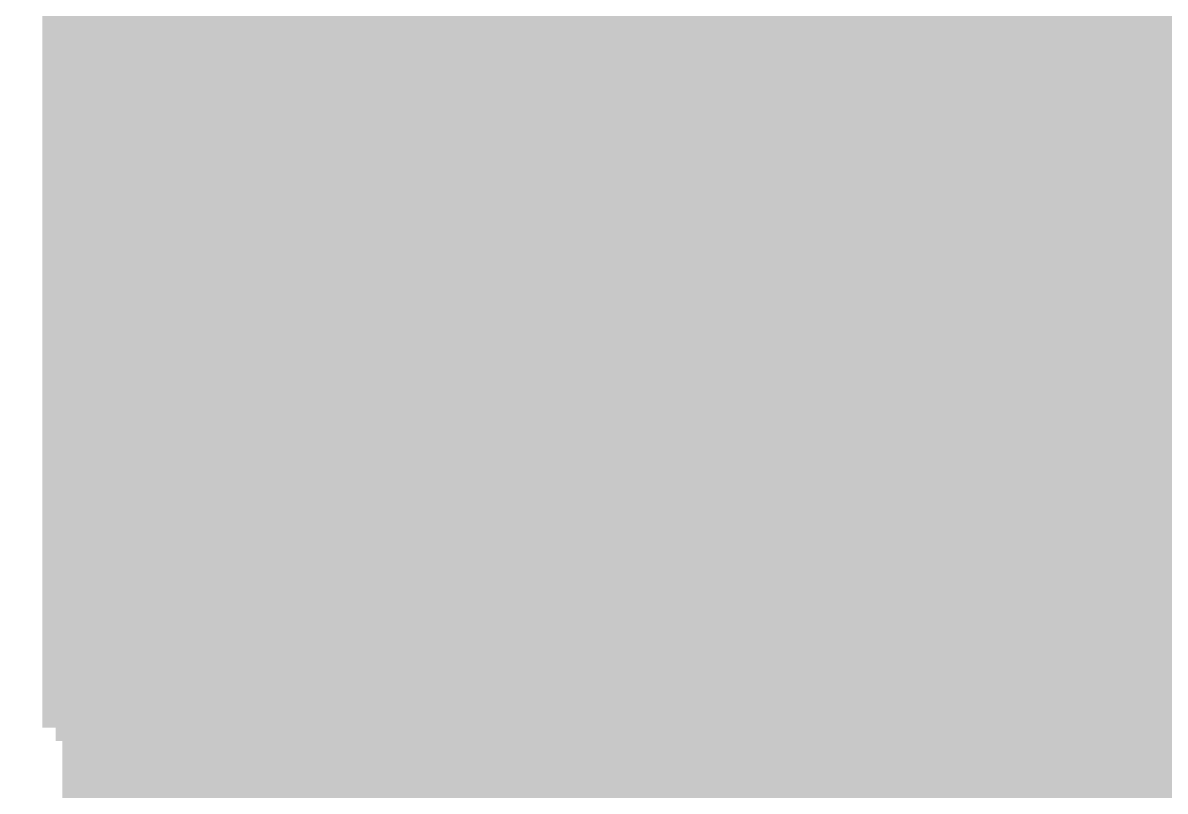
# Model space of a CAD drawing. Extents: x -5 to 157, y -120 to 103.
# Drawn here: x 90.24 to 101.15, y 11.58 to 18.92 of the extents above; entities that cross this region are included whole.
import ezdxf

# ---------------------------------------------------------------- set-up
doc = ezdxf.new("R2010")
doc.units = 0
doc.header["$MEASUREMENT"] = 0
doc.layers.get('0').update_dxf_attribs({"linetype": 'CONTINUOUS'})
for name, color, linetype in [('22-304-2_BOT', 7, 'CONTINUOUS'), ('22-304-2_DRD', 7, 'CONTINUOUS'), ('22-304-2_DRL', 2, 'CONTINUOUS'), ('22-304-2_IN1', 4, 'CONTINUOUS'), ('22-304-2_IN2', 3, 'CONTINUOUS'), ('22-304-2_SMB', 5, 'CONTINUOUS'), ('22-304-2_SPB', 14, 'CONTINUOUS'), ('22-304-2_SSB', 12, 'CONTINUOUS'), ('22-304-2_SST', 11, 'CONTINUOUS'), ('22-304-2_TOP', 13, 'CONTINUOUS'), ('THRUHOLE_TAP', 7, 'CONTINUOUS')]:
    doc.layers.add(name, color=color, linetype=linetype)

# ---------------------------------------------------------------- blocks, each defined once
blk = doc.blocks.new('RECTANGLE_3')
blk.add_solid([(0.4826, 0.4064), (0.4826, -0.4064), (-0.4826, 0.4064), (-0.4826, -0.4064)])
blk = doc.blocks.new('ROUND_39')
at = {"const_width": 0.40005}
blk.add_lwpolyline([(-0.200024, 0, 1), (0.200024, 0, 1)], format="xyb", close=True, dxfattribs=at)
blk = doc.blocks.new('RECTANGLE_50')
blk.add_solid([(1.30048, 0.6477), (1.30048, -0.6477), (-1.30048, 0.6477), (-1.30048, -0.6477)])
blk = doc.blocks.new('ROUND_87')
at = {"const_width": 0.10033}
blk.add_lwpolyline([(-0.050164, 0, 1), (0.050164, 0, 1)], format="xyb", close=True, dxfattribs=at)
blk = doc.blocks.new('ROUND_88')
at = {"const_width": 0.10033}
blk.add_lwpolyline([(-0.050164, 0, 1), (0.050164, 0, 1)], format="xyb", close=True, dxfattribs=at)
blk = doc.blocks.new('ROUND_38')
at = {"const_width": 0.40005}
blk.add_lwpolyline([(-0.200024, 0, 1), (0.200024, 0, 1)], format="xyb", close=True, dxfattribs=at)
blk = doc.blocks.new('ROUND_42')
at = {"const_width": 0.40005}
blk.add_lwpolyline([(-0.200024, 0, 1), (0.200024, 0, 1)], format="xyb", close=True, dxfattribs=at)
blk = doc.blocks.new('ROUND_80')
at = {"const_width": 0.10033}
blk.add_lwpolyline([(-0.050164, 0, 1), (0.050164, 0, 1)], format="xyb", close=True, dxfattribs=at)

msp = doc.modelspace()

# ---------------------------------------------------------------- linework, layer by layer
at = {"layer": '22-304-2_BOT'}
for points, const_width in [([(34.96564, 32.42564), (34.96564, 31.45536), (36.83, 29.591), (41.275, 29.591), (43.688, 32.004), (86.106, 32.004), (91.567, 26.543), (91.567, 5.1689), (91.6559, 5.1689), (94.869, 5.1689), (100.33, 5.1689)], 1.27), ([(94.4372, 30.226), (94.4372, 6.35)], 0.254), ([(94.6658, 30.226), (94.6658, 6.35)], 0.254), ([(94.8944, 30.226), (94.8944, 6.35)], 0.254), ([(95.123, 30.226), (95.123, 16.8656)], 0.254), ([(95.3516, 30.226), (95.3516, 16.8656)], 0.254), ([(95.5802, 30.226), (95.5802, 16.8656)], 0.254), ([(95.8088, 30.226), (95.8088, 16.8656)], 0.254), ([(96.0374, 30.226), (96.0374, 16.8656)], 0.254), ([(96.266, 30.226), (96.266, 16.8656)], 0.254), ([(96.4946, 30.226), (96.4946, 16.8656)], 0.254), ([(96.7232, 30.226), (96.7232, 16.8656)], 0.254), ([(96.9518, 30.226), (96.9518, 14.4145)], 0.254), ([(97.1804, 30.226), (97.1804, 14.4145)], 0.254), ([(97.409, 30.226), (97.409, 18.0467)], 0.254), ([(97.6376, 30.226), (97.6376, 18.0467)], 0.254), ([(97.8662, 30.226), (97.8662, 18.0467)], 0.254), ([(98.0948, 30.226), (98.0948, 18.0467)], 0.254), ([(98.3234, 30.226), (98.3234, 18.0467)], 0.254), ([(98.552, 30.226), (98.552, 18.0467)], 0.254), ([(98.7806, 30.226), (98.7806, 18.0467)], 0.254), ([(99.0092, 30.226), (99.0092, 18.0467)], 0.254), ([(99.2378, 30.226), (99.2378, 18.0467)], 0.254), ([(99.4664, 30.226), (99.4664, 18.0467)], 0.254), ([(99.695, 30.226), (99.695, 18.0467)], 0.254), ([(99.9236, 30.226), (99.9236, 18.0467)], 0.254), ([(100.1522, 30.226), (100.1522, 18.0467)], 0.254), ([(100.3808, 30.226), (100.3808, 18.0467)], 0.254), ([(100.6094, 30.226), (100.6094, 18.0467)], 0.254), ([(100.838, 30.226), (100.838, 18.0467)], 0.254), ([(101.0666, 30.226), (101.0666, 14.732)], 0.254), ([(94.2086, 30.19044), (94.2086, 6.35)], 0.254), ([(93.98, 29.60624), (93.98, 6.35)], 0.254), ([(93.7514, 29.36494), (93.7514, 6.35)], 0.254), ([(92.837, 29.27604), (92.837, 6.35)], 0.254), ([(93.5228, 29.24302), (93.5228, 6.35)], 0.254), ([(93.0656, 29.20492), (93.0656, 6.35)], 0.254), ([(93.2942, 29.19476), (93.2942, 6.35)], 0.254), ([(92.71, 26.543), (92.71, 6.35)], 0.254), ([(112.52962, 18.8976), (92.71, 18.8976)], 0.254), ([(112.30102, 18.669), (92.71, 18.669)], 0.254), ([(112.07242, 18.4404), (92.71, 18.4404)], 0.254), ([(111.84382, 18.2118), (92.71, 18.2118)], 0.254), ([(99.06, 18.161), (99.06, 16.891)], 0.254), ([(99.06, 18.161), (99.06, 16.891)], 0.254), ([(97.25152, 18.0467), (97.25152, 15.7353)], 0.254), ([(100.86848, 18.0467), (97.25152, 18.0467)], 0.254), ([(99.06, 17.9832), (99.06, 16.891)], 0.381), ([(100.86848, 18.0467), (100.86848, 15.7353)], 0.254), ([(97.25152, 17.9832), (92.71, 17.9832)], 0.254), ([(102.95636, 17.9832), (100.86848, 17.9832)], 0.254), ([(97.25152, 17.7546), (92.71, 17.7546)], 0.254), ([(102.95636, 17.7546), (100.86848, 17.7546)], 0.254), ([(97.25152, 17.526), (92.71, 17.526)], 0.254), ([(102.95636, 17.526), (100.86848, 17.526)], 0.254), ([(97.25152, 17.2974), (92.71, 17.2974)], 0.254), ([(102.95636, 17.2974), (100.86848, 17.2974)], 0.254), ([(97.25152, 17.0688), (92.71, 17.0688)], 0.254), ([(95.885, 15.9512), (95.885, 17.018)], 0.254), ([(102.95636, 17.0688), (100.86848, 17.0688)], 0.254), ([(97.31502, 16.891), (99.06, 16.891)], 0.381), ([(100.80498, 16.891), (99.06, 16.891)], 0.381), ([(94.8944, 16.8402), (92.71, 16.8402)], 0.254), ([(96.8756, 16.8656), (94.8944, 16.8656)], 0.254), ([(94.8944, 16.8656), (94.8944, 15.4432)], 0.254), ([(95.885, 16.8021), (95.885, 15.9512)], 0.381), ([(96.8756, 16.8656), (96.8756, 15.4432)], 0.254), ([(97.25152, 16.8402), (96.8756, 16.8402)], 0.254), ([(102.95636, 16.8402), (100.86848, 16.8402)], 0.254), ([(94.8944, 16.6116), (92.71, 16.6116)], 0.254), ([(97.25152, 16.6116), (96.8756, 16.6116)], 0.254), ([(102.95636, 16.6116), (100.86848, 16.6116)], 0.254), ([(94.8944, 16.383), (92.71, 16.383)], 0.254), ([(97.25152, 16.383), (96.8756, 16.383)], 0.254), ([(102.95636, 16.383), (100.86848, 16.383)], 0.254), ([(94.8944, 16.1544), (92.71, 16.1544)], 0.254), ([(97.25152, 16.1544), (96.8756, 16.1544)], 0.254), ([(102.95636, 16.1544), (100.86848, 16.1544)], 0.254), ([(94.8944, 15.9258), (92.71, 15.9258)], 0.254), ([(94.9579, 15.9512), (95.885, 15.9512)], 0.381), ([(96.8121, 15.9512), (95.885, 15.9512)], 0.381), ([(97.25152, 15.9258), (96.8756, 15.9258)], 0.254), ([(102.95636, 15.9258), (100.86848, 15.9258)], 0.254), ([(94.8944, 15.6972), (92.71, 15.6972)], 0.254), ([(98.28276, 15.6972), (96.8756, 15.6972)], 0.254), ([(98.32594, 15.7353), (97.25152, 15.7353)], 0.254), ([(97.409, 15.7353), (97.409, 14.7447)], 0.254), ([(97.6376, 15.7353), (97.6376, 14.7447)], 0.254), ([(97.8662, 15.7353), (97.8662, 14.7447)], 0.254), ([(98.0948, 15.7353), (98.0948, 15.47114)], 0.254), ([(99.06, 13.589), (103.632, 13.589), (104.14, 14.097), (104.14, 15.28064)], 1.27), ([(100.86848, 15.7353), (99.79406, 15.7353)], 0.254), ([(102.95636, 15.6972), (99.83724, 15.6972)], 0.254), ([(99.9236, 15.7353), (99.9236, 15.6083)], 0.254), ([(100.1522, 15.7353), (100.1522, 15.19428)], 0.254), ([(100.3808, 15.7353), (100.3808, 14.7447)], 0.254), ([(100.6094, 15.7353), (100.6094, 14.7447)], 0.254), ([(100.838, 15.7353), (100.838, 14.7447)], 0.254), ([(94.8944, 15.4686), (92.71, 15.4686)], 0.254), ([(98.09226, 15.4686), (96.8756, 15.4686)], 0.254), ([(96.8756, 15.4432), (96.8756, 15.0368)], 0.254), ([(99.06, 14.859), (99.06, 13.589)], 1.27), ([(102.95636, 15.4686), (100.0252, 15.4686)], 0.254), ([(94.8944, 15.24), (92.71, 15.24)], 0.254), ([(97.98304, 15.24), (96.8756, 15.24)], 0.254), ([(102.95636, 15.24), (100.13696, 15.24)], 0.254), ([(94.8944, 15.0114), (92.71, 15.0114)], 0.254), ([(94.8944, 15.0368), (94.8944, 13.6144)], 0.254), ([(96.8756, 15.0368), (96.8756, 14.4145)], 0.254), ([(97.92716, 15.0114), (96.8756, 15.0114)], 0.254), ([(102.95636, 15.0114), (100.19284, 15.0114)], 0.254), ([(97.917, 14.859), (97.917, 14.7447)], 0.254), ([(100.203, 14.859), (100.203, 14.7447)], 0.254), ([(94.8944, 14.7828), (92.71, 14.7828)], 0.254), ([(95.885, 14.5288), (95.885, 13.589), (99.06, 13.589)], 0.635), ([(97.917, 14.7828), (96.8756, 14.7828)], 0.254), ([(97.25152, 14.7447), (97.25152, 14.4145)], 0.254), ([(97.917, 14.7447), (97.25152, 14.7447)], 0.254), ([(102.95636, 14.7828), (100.203, 14.7828)], 0.254), ([(100.86848, 14.7447), (100.203, 14.7447)], 0.254), ([(102.95636, 14.732), (100.86848, 14.732)], 0.254), ([(94.8944, 14.5542), (92.71, 14.5542)], 0.254), ([(97.25152, 14.5542), (96.8756, 14.5542)], 0.254), ([(97.25152, 14.4145), (96.8756, 14.4145)], 0.254), ([(94.8944, 14.3256), (92.71, 14.3256)], 0.254), ([(94.8944, 14.097), (92.71, 14.097)], 0.254), ([(94.8944, 13.8684), (92.71, 13.8684)], 0.254), ([(94.8944, 13.6398), (92.71, 13.6398)], 0.254), ([(95.0214, 13.6144), (94.8944, 13.6144)], 0.254), ([(94.98076, 13.4112), (92.71, 13.4112)], 0.254), ([(94.99092, 13.1826), (92.71, 13.1826)], 0.254), ([(95.06204, 12.954), (92.71, 12.954)], 0.254), ([(95.123, 12.84224), (95.123, 6.35)], 0.254), ([(97.25152, 12.7635), (96.58858, 12.7635)], 0.254), ([(96.7232, 12.7635), (96.7232, 6.35)], 0.254), ([(96.9518, 12.7635), (96.9518, 6.35)], 0.254), ([(97.1804, 12.7635), (97.1804, 6.35)], 0.254), ([(97.25152, 12.7635), (97.25152, 12.4333)], 0.254), ([(95.2119, 12.7254), (92.71, 12.7254)], 0.254), ([(96.4946, 12.6619), (96.4946, 6.35)], 0.254), ([(97.25152, 12.7254), (96.5581, 12.7254)], 0.254), ([(95.3516, 12.60094), (95.3516, 6.35)], 0.254), ([(95.53702, 12.4968), (92.71, 12.4968)], 0.254), ([(95.5802, 12.47902), (95.5802, 6.35)], 0.254), ([(95.8088, 12.43076), (95.8088, 6.35)], 0.254), ([(96.0374, 12.44092), (96.0374, 6.35)], 0.254), ([(97.25152, 12.4968), (96.23298, 12.4968)], 0.254), ([(96.266, 12.51204), (96.266, 6.35)], 0.254), ([(100.86848, 12.4333), (97.25152, 12.4333)], 0.254), ([(97.409, 12.4333), (97.409, 6.35)], 0.254), ([(97.6376, 12.4333), (97.6376, 6.35)], 0.254), ([(97.8662, 12.4333), (97.8662, 6.35)], 0.254), ([(98.0948, 12.4333), (98.0948, 6.35)], 0.254), ([(98.3234, 12.4333), (98.3234, 6.35)], 0.254), ([(98.552, 12.4333), (98.552, 6.35)], 0.254), ([(98.7806, 12.4333), (98.7806, 11.72718)], 0.254), ([(99.0092, 12.4333), (99.0092, 11.72718)], 0.254), ([(99.2378, 12.4333), (99.2378, 11.72718)], 0.254), ([(99.4664, 12.4333), (99.4664, 11.72718)], 0.254), ([(99.695, 12.4333), (99.695, 11.72718)], 0.254), ([(99.9236, 12.4333), (99.9236, 11.72718)], 0.254), ([(100.1522, 12.4333), (100.1522, 11.72718)], 0.254), ([(100.3808, 12.4333), (100.3808, 11.72718)], 0.254), ([(100.6094, 12.4333), (100.6094, 11.72718)], 0.254), ([(100.838, 12.4333), (100.838, 11.72718)], 0.254), ([(103.632, 12.446), (100.86848, 12.446)], 0.254), ([(101.0666, 12.446), (101.0666, 11.72718)], 0.254), ([(108.077, 12.2682), (92.71, 12.2682)], 0.254), ([(108.077, 12.0396), (92.71, 12.0396)], 0.254), ([(108.077, 11.811), (92.71, 11.811)], 0.254), ([(98.69678, 11.72718), (98.69678, 8.41248)], 0.254), ([(101.96322, 11.72718), (98.69678, 11.72718)], 0.254), ([(100.33, 11.66368), (100.33, 10.06856)], 0.381), ([(98.69678, 11.5824), (92.71, 11.5824)], 0.254)]:
    msp.add_lwpolyline(points, dxfattribs=dict(at, const_width=const_width))
at = {"layer": '22-304-2_BOT', "const_width": 0.254}
for points in [[(98.32594, 15.7353, 0.2219131), (97.91687, 14.859)], [(100.203, 14.859, 0.2219132), (99.79398, 15.7352)], [(95.0214, 13.6144, 0.0783853), (94.97733, 13.335)], [(94.97822, 13.335, 0.4142136), (95.885, 12.42822)], [(95.885, 12.42822, 0.2258814), (96.58884, 12.76328)]]:
    msp.add_lwpolyline(points, format="xyb", dxfattribs=at)
at = {"layer": '22-304-2_DRD', "const_width": 0.254}
for points in [[(98.806, 18.796), (98.425, 18.415)], [(98.806, 18.796), (98.425, 18.415)], [(99.314, 18.796), (98.806, 18.796)], [(99.314, 18.796), (98.806, 18.796)], [(99.695, 18.415), (99.314, 18.796)], [(99.695, 18.415), (99.314, 18.796)], [(98.806, 18.542), (98.806, 18.415)], [(98.933, 18.542), (98.806, 18.542)], [(98.806, 18.542), (98.806, 18.415)], [(98.933, 18.542), (98.806, 18.542)], [(98.933, 18.415), (98.933, 18.542)], [(98.933, 18.415), (98.933, 18.542)], [(99.187, 18.542), (99.187, 18.415)], [(99.314, 18.542), (99.187, 18.542)], [(99.187, 18.542), (99.187, 18.415)], [(99.314, 18.542), (99.187, 18.542)], [(99.314, 18.415), (99.314, 18.542)], [(99.314, 18.415), (99.314, 18.542)], [(98.425, 18.415), (98.425, 17.907)], [(98.425, 18.415), (98.425, 17.907)], [(98.806, 18.415), (98.933, 18.415)], [(98.806, 18.415), (98.933, 18.415)], [(99.187, 18.415), (99.314, 18.415)], [(99.187, 18.415), (99.314, 18.415)], [(99.695, 17.907), (99.695, 18.415)], [(99.695, 17.907), (99.695, 18.415)], [(98.933, 17.78), (98.679, 18.034)], [(98.933, 17.78), (98.679, 18.034)], [(99.441, 18.034), (99.187, 17.78)], [(99.441, 18.034), (99.187, 17.78)], [(98.425, 17.907), (98.806, 17.526)], [(98.425, 17.907), (98.806, 17.526)], [(99.314, 17.526), (99.695, 17.907)], [(99.314, 17.526), (99.695, 17.907)], [(99.187, 17.78), (98.933, 17.78)], [(99.187, 17.78), (98.933, 17.78)], [(95.631, 17.653), (95.25, 17.272)], [(96.139, 17.653), (95.631, 17.653)], [(96.52, 17.272), (96.139, 17.653)], [(98.806, 17.526), (99.314, 17.526)], [(98.806, 17.526), (99.314, 17.526)], [(95.631, 17.399), (95.631, 17.272)], [(95.758, 17.399), (95.631, 17.399)], [(95.758, 17.272), (95.758, 17.399)], [(96.012, 17.399), (96.012, 17.272)], [(96.139, 17.399), (96.012, 17.399)], [(96.139, 17.272), (96.139, 17.399)], [(95.25, 17.272), (95.25, 16.764)], [(95.631, 17.272), (95.758, 17.272)], [(96.012, 17.272), (96.139, 17.272)], [(96.52, 16.764), (96.52, 17.272)], [(95.758, 16.637), (95.504, 16.891)], [(96.266, 16.891), (96.012, 16.637)], [(95.25, 16.764), (95.631, 16.383)], [(96.139, 16.383), (96.52, 16.764)], [(96.012, 16.637), (95.758, 16.637)], [(95.631, 16.383), (96.139, 16.383)], [(98.806, 15.494), (98.425, 15.113)], [(99.314, 15.494), (98.806, 15.494)], [(99.695, 15.113), (99.314, 15.494)], [(98.806, 15.24), (98.806, 15.113)], [(98.933, 15.24), (98.806, 15.24)], [(98.933, 15.113), (98.933, 15.24)], [(99.187, 15.24), (99.187, 15.113)], [(99.314, 15.24), (99.187, 15.24)], [(99.314, 15.113), (99.314, 15.24)], [(98.425, 15.113), (98.425, 14.605)], [(98.806, 15.113), (98.933, 15.113)], [(99.187, 15.113), (99.314, 15.113)], [(99.695, 14.605), (99.695, 15.113)], [(98.933, 14.478), (98.679, 14.732)], [(99.441, 14.732), (99.187, 14.478)], [(98.425, 14.605), (98.806, 14.224)], [(99.314, 14.224), (99.695, 14.605)], [(99.187, 14.478), (98.933, 14.478)], [(98.806, 14.224), (99.314, 14.224)], [(95.631, 13.97), (95.25, 13.589)], [(96.139, 13.97), (95.631, 13.97)], [(96.52, 13.589), (96.139, 13.97)], [(95.631, 13.716), (95.631, 13.589)], [(95.758, 13.716), (95.631, 13.716)], [(95.758, 13.589), (95.758, 13.716)], [(96.012, 13.716), (96.012, 13.589)], [(96.139, 13.716), (96.012, 13.716)], [(96.139, 13.589), (96.139, 13.716)], [(95.25, 13.589), (95.25, 13.081)], [(95.631, 13.589), (95.758, 13.589)], [(96.012, 13.589), (96.139, 13.589)], [(96.52, 13.081), (96.52, 13.589)], [(95.758, 12.954), (95.504, 13.208)], [(96.266, 13.208), (96.012, 12.954)], [(95.25, 13.081), (95.631, 12.7)], [(96.139, 12.7), (96.52, 13.081)], [(96.012, 12.954), (95.758, 12.954)], [(95.631, 12.7), (96.139, 12.7)]]:
    msp.add_lwpolyline(points, dxfattribs=at)
at = {"layer": '22-304-2_IN1'}
for points, const_width in [([(26.035, 10.668), (36.322, 10.668), (38.1, 8.89), (42.291, 8.89), (43.815, 10.414), (43.815, 26.797), (48.133, 31.115), (87.122, 31.115), (90.932, 27.305), (90.932, 15.367), (92.837, 13.462), (95.885, 13.462), (95.885, 13.335)], 0.635), ([(100.711, 28.829), (90.551, 28.829), (90.551, 12.192)], 0.254), ([(90.7796, 28.829), (90.7796, 12.192)], 0.254), ([(91.0082, 28.829), (91.0082, 12.192)], 0.254), ([(91.2368, 28.829), (91.2368, 12.192)], 0.254), ([(91.4654, 28.829), (91.4654, 12.192)], 0.254), ([(91.694, 28.829), (91.694, 12.192)], 0.254), ([(91.9226, 28.829), (91.9226, 12.192)], 0.254), ([(92.1512, 28.829), (92.1512, 12.192)], 0.254), ([(92.3798, 28.829), (92.3798, 12.192)], 0.254), ([(92.6084, 28.829), (92.6084, 12.192)], 0.254), ([(92.837, 28.829), (92.837, 12.192)], 0.254), ([(93.0656, 28.829), (93.0656, 12.192)], 0.254), ([(93.2942, 28.829), (93.2942, 12.192)], 0.254), ([(93.5228, 28.829), (93.5228, 12.192)], 0.254), ([(93.7514, 28.829), (93.7514, 12.192)], 0.254), ([(93.98, 28.829), (93.98, 12.192)], 0.254), ([(94.2086, 28.829), (94.2086, 12.192)], 0.254), ([(94.4372, 28.829), (94.4372, 12.192)], 0.254), ([(94.6658, 28.829), (94.6658, 12.192)], 0.254), ([(94.8944, 28.829), (94.8944, 12.192)], 0.254), ([(95.123, 28.829), (95.123, 12.192)], 0.254), ([(95.3516, 28.829), (95.3516, 17.51584)], 0.254), ([(95.5802, 28.829), (95.5802, 17.68094)], 0.254), ([(95.8088, 28.829), (95.8088, 17.74444)], 0.254), ([(96.0374, 28.829), (96.0374, 17.73174)], 0.254), ([(96.266, 28.829), (96.266, 17.6403)], 0.254), ([(96.4946, 28.829), (96.4946, 17.41932)], 0.254), ([(96.7232, 28.829), (96.7232, 12.192)], 0.254), ([(96.9518, 28.829), (96.9518, 12.192)], 0.254), ([(98.552, 26.14676), (98.552, 18.68424)], 0.254), ([(99.4664, 26.06294), (99.4664, 18.76552)], 0.254), ([(98.7806, 25.99436), (98.7806, 18.8341)], 0.254), ([(99.2378, 25.96134), (99.2378, 18.86966)], 0.254), ([(99.0092, 25.94102), (99.0092, 18.88744)], 0.254), ([(97.1804, 24.99868), (97.1804, 12.192)], 0.254), ([(99.695, 25.03932), (99.695, 18.51914)], 0.254), ([(98.3234, 24.90216), (98.3234, 12.192)], 0.254), ([(97.409, 24.7777), (97.409, 12.192)], 0.254), ([(99.9236, 24.79294), (99.9236, 12.192)], 0.254), ([(100.711, 24.7777), (100.711, 12.192)], 0.254), ([(97.6376, 24.68626), (97.6376, 12.192)], 0.254), ([(97.8662, 24.67356), (97.8662, 12.192)], 0.254), ([(98.0948, 24.73706), (98.0948, 12.192)], 0.254), ([(100.1522, 24.69134), (100.1522, 12.192)], 0.254), ([(100.3808, 24.67102), (100.3808, 12.192)], 0.254), ([(100.6094, 24.72436), (100.6094, 12.192)], 0.254), ([(100.711, 19.05), (90.551, 19.05)], 0.254), ([(98.75012, 18.8214), (90.551, 18.8214)], 0.254), ([(100.711, 18.8214), (99.36988, 18.8214)], 0.254), ([(98.47072, 18.5928), (90.551, 18.5928)], 0.254), ([(100.711, 18.5928), (99.64674, 18.5928)], 0.254), ([(98.35896, 18.3642), (90.551, 18.3642)], 0.254), ([(100.711, 18.3642), (99.76104, 18.3642)], 0.254), ([(98.33102, 18.1356), (90.551, 18.1356)], 0.254), ([(100.711, 18.1356), (99.78898, 18.1356)], 0.254), ([(98.3742, 17.907), (90.551, 17.907)], 0.254), ([(100.711, 17.907), (99.74326, 17.907)], 0.254), ([(99.695, 17.80032), (99.695, 12.192)], 0.254), ([(95.57512, 17.6784), (90.551, 17.6784)], 0.254), ([(98.51136, 17.6784), (96.19488, 17.6784)], 0.254), ([(100.711, 17.6784), (99.6061, 17.6784)], 0.254), ([(98.552, 17.63776), (98.552, 12.192)], 0.254), ([(99.4664, 17.55394), (99.4664, 12.192)], 0.254), ([(95.29572, 17.4498), (90.551, 17.4498)], 0.254), ([(98.8949, 17.4498), (96.47174, 17.4498)], 0.254), ([(98.7806, 17.48536), (98.7806, 12.192)], 0.254), ([(100.711, 17.4498), (99.22256, 17.4498)], 0.254), ([(99.2378, 17.45234), (99.2378, 12.192)], 0.254), ([(99.0092, 17.43202), (99.0092, 12.192)], 0.254), ([(95.18396, 17.2212), (90.551, 17.2212)], 0.254), ([(100.711, 17.2212), (96.58604, 17.2212)], 0.254), ([(95.15602, 16.9926), (90.551, 16.9926)], 0.254), ([(100.711, 16.9926), (96.61398, 16.9926)], 0.254), ([(95.1992, 16.764), (90.551, 16.764)], 0.254), ([(100.711, 16.764), (96.56826, 16.764)], 0.254), ([(96.4946, 16.61668), (96.4946, 12.192)], 0.254), ([(95.33636, 16.5354), (90.551, 16.5354)], 0.254), ([(95.3516, 16.52016), (95.3516, 12.192)], 0.254), ([(100.711, 16.5354), (96.4311, 16.5354)], 0.254), ([(95.5802, 16.35506), (95.5802, 12.192)], 0.254), ([(96.266, 16.3957), (96.266, 12.192)], 0.254), ([(95.7199, 16.3068), (90.551, 16.3068)], 0.254), ([(95.8088, 16.29156), (95.8088, 12.192)], 0.254), ([(96.0374, 16.30426), (96.0374, 12.192)], 0.254), ([(100.711, 16.3068), (96.04756, 16.3068)], 0.254), ([(100.711, 16.0782), (90.551, 16.0782)], 0.254), ([(100.711, 15.8496), (90.551, 15.8496)], 0.254), ([(100.711, 15.621), (90.551, 15.621)], 0.254), ([(100.711, 15.3924), (90.551, 15.3924)], 0.254), ([(100.711, 15.1638), (90.551, 15.1638)], 0.254), ([(100.711, 14.9352), (90.551, 14.9352)], 0.254), ([(100.711, 14.7066), (90.551, 14.7066)], 0.254), ([(100.711, 14.478), (90.551, 14.478)], 0.254), ([(100.711, 14.2494), (90.551, 14.2494)], 0.254), ([(100.711, 14.0208), (90.551, 14.0208)], 0.254), ([(100.711, 13.7922), (90.551, 13.7922)], 0.254), ([(100.711, 13.5636), (90.551, 13.5636)], 0.254), ([(100.711, 13.335), (90.551, 13.335)], 0.254), ([(100.711, 13.1064), (90.551, 13.1064)], 0.254), ([(100.711, 12.8778), (90.551, 12.8778)], 0.254), ([(100.711, 12.6492), (90.551, 12.6492)], 0.254), ([(100.711, 12.4206), (90.551, 12.4206)], 0.254), ([(100.711, 12.192), (90.551, 12.192)], 0.254)]:
    msp.add_lwpolyline(points, dxfattribs=dict(at, const_width=const_width))
at = {"layer": '22-304-2_IN1', "const_width": 0.254}
for points in [[(99.06, 18.88998, 0.4142136), (98.33102, 18.161)], [(99.78898, 18.161, 0.4142136), (99.06, 18.88998)], [(98.33102, 18.161, 0.4142136), (99.06, 17.43202)], [(99.06, 17.43202, 0.4142136), (99.78898, 18.161)], [(95.885, 17.74698, 0.4142136), (95.15602, 17.018)], [(96.61398, 17.018, 0.4142136), (95.885, 17.74698)], [(95.15602, 17.018, 0.4142136), (95.885, 16.28902)], [(95.885, 16.28902, 0.4142136), (96.61398, 17.018)]]:
    msp.add_lwpolyline(points, format="xyb", dxfattribs=at)
at = {"layer": '22-304-2_IN2'}
for points, const_width in [([(95.8088, 72.9488), (95.8088, 14.35862)], 0.254), ([(96.0374, 72.82434), (96.0374, 14.34846)], 0.254), ([(95.5802, 72.6313), (95.5802, 14.31544)], 0.254), ([(95.3516, 72.42556), (95.3516, 14.2113)], 0.254), ([(95.123, 72.28586), (95.123, 14.0208)], 0.254), ([(96.266, 55.18658), (96.266, 14.2875)], 0.254), ([(96.4946, 54.5084), (96.4946, 14.1605)], 0.254), ([(96.7232, 54.07914), (96.7232, 13.92682)], 0.254), ([(96.9518, 53.75402), (96.9518, -26.08072)], 0.254), ([(97.1804, 53.4924), (97.1804, -26.2636)], 0.254), ([(97.409, 53.27142), (97.409, -26.48204)], 0.254), ([(97.6376, 53.08854), (97.6376, -26.74112)], 0.254), ([(97.8662, 52.93106), (97.8662, -27.0637)], 0.254), ([(98.0948, 52.79898), (98.0948, 15.20698)], 0.254), ([(98.3234, 52.68722), (98.3234, 15.57274)], 0.254), ([(98.552, 52.59324), (98.552, 15.75054)], 0.254), ([(94.8944, 46.29404), (94.8944, 13.6017)], 0.254), ([(94.6658, 45.99686), (94.6658, -25.3746)], 0.254), ([(94.4372, 45.84192), (94.4372, -25.39238)], 0.254), ([(98.7806, 39.74338), (98.7806, 15.84706)], 0.254), ([(99.0092, 39.29126), (99.0092, 15.88262)], 0.254), ([(99.2378, 39.07536), (99.2378, 15.86992)], 0.254), ([(99.4664, 38.94836), (99.4664, 15.80134)], 0.254), ([(99.695, 38.87978), (99.695, 15.66418)], 0.254), ([(94.80042, -28.99918), (91.44, -25.63876), (91.44, 27.305), (86.24062, 32.50438), (86.24062, 36.85032)], 1.27), ([(99.9236, 33.31464), (99.9236, 15.41272)], 0.254), ([(100.1522, 33.01746), (100.1522, -27.73934)], 0.254), ([(100.3808, 32.86252), (100.3808, -27.73934)], 0.254), ([(100.6094, 32.78124), (100.6094, -27.73934)], 0.254), ([(100.838, 32.75584), (100.838, -27.73934)], 0.254), ([(101.0666, 32.78124), (101.0666, -27.73934)], 0.254), ([(94.2086, 29.82976), (94.2086, -25.42286)], 0.254), ([(93.98, 29.41066), (93.98, -25.46604)], 0.254), ([(92.837, 29.1465), (92.837, -25.25268)], 0.254), ([(93.5228, 29.11856), (93.5228, -25.60574)], 0.254), ([(93.7514, 29.2227), (93.7514, -25.527)], 0.254), ([(93.0656, 29.083), (93.0656, -25.48128)], 0.254), ([(93.2942, 29.07538), (93.2942, -25.69972)], 0.254), ([(92.70238, 27.305), (92.70238, -25.11806)], 0.254), ([(137.16762, 18.8976), (92.70238, 18.8976)], 0.254), ([(137.16762, 18.669), (92.70238, 18.669)], 0.254), ([(137.16762, 18.4404), (92.70238, 18.4404)], 0.254), ([(137.16762, 18.2118), (92.70238, 18.2118)], 0.254), ([(137.16762, 17.9832), (92.70238, 17.9832)], 0.254), ([(137.16762, 17.7546), (92.70238, 17.7546)], 0.254), ([(137.16762, 17.526), (92.70238, 17.526)], 0.254), ([(137.16762, 17.2974), (92.70238, 17.2974)], 0.254), ([(137.16762, 17.0688), (92.70238, 17.0688)], 0.254), ([(137.16762, 16.8402), (92.70238, 16.8402)], 0.254), ([(133.00456, 16.6116), (92.70238, 16.6116)], 0.254), ([(132.63118, 16.383), (92.70238, 16.383)], 0.254), ([(132.42036, 16.1544), (92.70238, 16.1544)], 0.254), ([(132.2832, 15.9258), (92.70238, 15.9258)], 0.254), ([(98.46818, 15.6972), (92.70238, 15.6972)], 0.254), ([(132.19938, 15.6972), (99.65182, 15.6972)], 0.254), ([(98.2345, 15.4686), (92.70238, 15.4686)], 0.254), ([(132.15874, 15.4686), (99.8855, 15.4686)], 0.254), ([(98.1075, 15.24), (92.70238, 15.24)], 0.254), ([(132.1562, 15.24), (100.0125, 15.24)], 0.254), ([(98.044, 15.0114), (92.70238, 15.0114)], 0.254), ([(132.1943, 15.0114), (100.07346, 15.0114)], 0.254), ([(98.03638, 14.7828), (92.70238, 14.7828)], 0.254), ([(132.2705, 14.7828), (100.08362, 14.7828)], 0.254), ([(98.07956, 14.5542), (92.70238, 14.5542)], 0.254), ([(98.0948, 14.51102), (98.0948, -27.48534)], 0.254), ([(132.15366, 14.5542), (100.04044, 14.5542)], 0.254), ([(95.61576, 14.3256), (92.70238, 14.3256)], 0.254), ([(98.1837, 14.3256), (96.1517, 14.3256)], 0.254), ([(99.9236, 14.30528), (99.9236, -27.73934)], 0.254), ([(132.15366, 14.3256), (99.9363, 14.3256)], 0.254), ([(95.19666, 14.097), (92.70238, 14.097)], 0.254), ([(98.37166, 14.097), (96.5708, 14.097)], 0.254), ([(98.3234, 14.14526), (98.3234, -27.73934)], 0.254), ([(132.15366, 14.097), (99.7458, 14.097)], 0.254), ([(98.552, 13.96746), (98.552, -27.73934)], 0.254), ([(99.695, 14.05128), (99.695, -27.73934)], 0.254), ([(95.0087, 13.8684), (92.70238, 13.8684)], 0.254), ([(98.79076, 13.8684), (96.7613, 13.8684)], 0.254), ([(98.7806, 13.87094), (98.7806, -27.73934)], 0.254), ([(99.2378, 13.84808), (99.2378, -27.73934)], 0.254), ([(132.15366, 13.8684), (99.3267, 13.8684)], 0.254), ([(99.4664, 13.91666), (99.4664, -27.73934)], 0.254), ([(99.0092, 13.83284), (99.0092, -27.73934)], 0.254), ([(94.90456, 13.6398), (92.70238, 13.6398)], 0.254), ([(132.15366, 13.6398), (96.86544, 13.6398)], 0.254), ([(94.86138, 13.4112), (92.70238, 13.4112)], 0.254), ([(132.15366, 13.4112), (96.90862, 13.4112)], 0.254), ([(94.869, 13.1826), (92.70238, 13.1826)], 0.254), ([(132.15366, 13.1826), (96.89846, 13.1826)], 0.254), ([(94.8944, 13.06576), (94.8944, -25.3746)], 0.254), ([(94.9325, 12.954), (92.70238, 12.954)], 0.254), ([(132.15366, 12.954), (96.8375, 12.954)], 0.254), ([(95.0595, 12.7254), (92.70238, 12.7254)], 0.254), ([(95.123, 12.64666), (95.123, -25.3873)], 0.254), ([(132.15366, 12.7254), (96.7105, 12.7254)], 0.254), ([(96.7232, 12.74318), (96.7232, -25.92578)], 0.254), ([(95.29318, 12.4968), (92.70238, 12.4968)], 0.254), ([(95.3516, 12.4587), (95.3516, -25.41524)], 0.254), ([(132.15366, 12.4968), (96.47682, 12.4968)], 0.254), ([(96.4946, 12.5095), (96.4946, -25.7937)], 0.254), ([(95.5802, 12.35456), (95.5802, -25.45842)], 0.254), ([(96.0374, 12.319), (96.0374, -25.5905)], 0.254), ([(96.266, 12.3825), (96.266, -25.68194)], 0.254), ([(132.15366, 12.2682), (92.70238, 12.2682)], 0.254), ([(95.8088, 12.31138), (95.8088, -25.51684)], 0.254), ([(132.15366, 12.0396), (92.70238, 12.0396)], 0.254), ([(137.16762, 11.811), (92.70238, 11.811)], 0.254), ([(137.16762, 11.5824), (92.70238, 11.5824)], 0.254)]:
    msp.add_lwpolyline(points, dxfattribs=dict(at, const_width=const_width))
at = {"layer": '22-304-2_IN2', "const_width": 0.254}
for points in [[(99.06, 15.88516, 0.4142136), (98.03384, 14.859)], [(100.08616, 14.859, 0.4142136), (99.06, 15.88516)], [(98.03384, 14.859, 0.4142136), (99.06, 13.83284)], [(99.06, 13.83284, 0.4142136), (100.08616, 14.859)], [(95.885, 14.36116, 0.4142136), (94.85884, 13.335)], [(96.91116, 13.335, 0.4142136), (95.885, 14.36116)], [(94.85884, 13.335, 0.4142136), (95.885, 12.30884)], [(95.885, 12.30884, 0.4142136), (96.91116, 13.335)]]:
    msp.add_lwpolyline(points, format="xyb", dxfattribs=at)
at = {"layer": '22-304-2_SMB', "const_width": 0.254}
for points in [[(94.5896, 29.1846), (94.5896, 19.05)], [(94.8182, 29.21), (94.8182, 19.05)], [(95.0468, 29.21), (95.0468, 19.05)], [(95.2754, 29.21), (95.2754, 19.05)], [(95.504, 29.21), (95.504, 19.05)], [(95.7326, 29.21), (95.7326, 19.05)], [(95.9612, 29.21), (95.9612, 19.05)], [(96.1898, 29.21), (96.1898, 19.05)], [(96.4184, 29.21), (96.4184, 19.05)], [(96.647, 29.21), (96.647, 19.05)], [(96.8756, 29.21), (96.8756, 19.05)], [(97.1042, 29.21), (97.1042, 19.05)], [(97.3328, 29.21), (97.3328, 19.05)], [(97.5614, 29.21), (97.5614, 19.05)], [(97.79, 29.21), (97.79, 19.05)], [(98.0186, 29.21), (98.0186, 19.05)], [(98.2472, 29.21), (98.2472, 19.05)], [(98.4758, 29.21), (98.4758, 19.05)], [(98.7044, 29.21), (98.7044, 19.05)], [(98.933, 29.21), (98.933, 19.05)], [(99.1616, 29.21), (99.1616, 19.05)], [(99.3902, 29.21), (99.3902, 19.05)], [(99.6188, 29.21), (99.6188, 19.05)], [(99.8474, 29.21), (99.8474, 19.05)], [(100.076, 29.21), (100.076, 19.05)], [(100.3046, 29.21), (100.3046, 19.05)], [(100.5332, 29.21), (100.5332, 19.05)], [(100.7618, 29.21), (100.7618, 19.05)], [(100.9904, 29.21), (100.9904, 19.05)], [(101.219, 29.21), (101.219, 19.05)], [(94.361, 28.956), (94.361, 19.05)], [(94.1324, 28.7274), (94.1324, 19.05)], [(93.9038, 28.4988), (93.9038, 19.05)], [(93.6752, 28.2702), (93.6752, 19.05)], [(93.4466, 28.0416), (93.4466, 19.05)], [(93.345, 27.94), (93.345, 19.05)], [(133.35, 24.13), (117.475, 24.13), (117.475, 22.86), (116.84, 22.225), (113.03, 22.225), (113.03, 19.685), (112.395, 19.05), (94.615, 19.05)], [(94.615, 19.05), (93.345, 19.05)]]:
    msp.add_lwpolyline(points, dxfattribs=at)
at = {"layer": '22-304-2_SSB', "const_width": 0.1524}
for points in [[(98.37166, 19.52498), (98.37166, 19.05), (99.04984, 19.52498), (99.21748, 19.52498), (99.38766, 19.46656), (99.38766, 19.11096), (99.21748, 19.05)], [(95.60306, 18.67916), (95.43542, 18.62074), (95.43542, 18.26514), (95.60306, 18.20672), (96.28124, 18.20672), (96.45142, 18.26514), (96.45142, 18.62074), (96.28124, 18.67916)], [(98.54184, 18.68678), (98.37166, 18.62836), (98.37166, 18.27276), (98.54184, 18.2118), (99.21748, 18.2118), (99.38766, 18.27276), (99.38766, 18.62836), (99.21748, 18.68678)], [(97.917, 17.78), (100.584, 17.78), (100.584, 12.7), (97.536, 12.7), (97.536, 17.78), (97.917, 17.78)], [(96.7105, 16.7005), (96.7105, 13.7795), (95.0722, 13.7795), (95.0722, 16.7005), (96.7105, 16.7005)]]:
    msp.add_lwpolyline(points, dxfattribs=at)
at = {"layer": '22-304-2_SST', "const_width": 0.1524}
for points in [[(98.1837, 20.44954, 0.2844351), (103.19512, 13.35532)], [(99.3267, 20.44954, 0.3937362), (106.42092, 13.83792)], [(96.95434, 19.89328, 0.2859833), (103.19512, 11.98626)]]:
    msp.add_lwpolyline(points, format="xyb", dxfattribs=at)
at = {"layer": '22-304-2_TOP'}
for points, const_width in [([(1.27, 14.73962), (1.27, 16.891), (18.288, 33.909), (25.4, 33.909), (28.829, 30.48), (41.656, 30.48), (42.799, 31.623), (88.392, 31.623), (92.202, 27.813), (92.202, 15.621), (95.758, 12.065), (103.759, 12.065), (105.283, 10.541), (130.73126, 10.541), (133.53034, 13.34008)], 0.762), ([(15.367, 3.175), (36.449, 3.175), (43.815, 10.541), (43.815, 26.543), (47.625, 30.353), (87.757, 30.353), (90.932, 27.178), (90.932, 7.874), (94.615, 4.191), (113.411, 4.191), (114.808, 2.794)], 0.635), ([(101.6381, 18.44294), (93.091, 18.44294)], 0.254), ([(93.091, 18.44294), (93.091, 15.9893)], 0.254), ([(138.938, 18.4404), (93.091, 18.4404)], 0.254), ([(93.2942, 18.44294), (93.2942, 15.7861)], 0.254), ([(93.5228, 18.44294), (93.5228, 15.5575)], 0.254), ([(93.7514, 18.44294), (93.7514, 15.3289)], 0.254), ([(93.98, 18.44294), (93.98, 15.1003)], 0.254), ([(94.2086, 18.44294), (94.2086, 14.8717)], 0.254), ([(94.4372, 18.44294), (94.4372, 14.6431)], 0.254), ([(94.6658, 18.44294), (94.6658, 14.4145)], 0.254), ([(94.8944, 18.44294), (94.8944, 14.1859)], 0.254), ([(95.123, 18.44294), (95.123, 13.9573)], 0.254), ([(95.3516, 18.44294), (95.3516, 14.06906)], 0.254), ([(95.5802, 18.44294), (95.5802, 14.18844)], 0.254), ([(95.8088, 18.44294), (95.8088, 14.23924)], 0.254), ([(96.0374, 18.44294), (96.0374, 14.22908)], 0.254), ([(96.266, 18.44294), (96.266, 14.15796)], 0.254), ([(96.4946, 18.44294), (96.4946, 14.0081)], 0.254), ([(96.7232, 18.44294), (96.7232, 13.68298)], 0.254), ([(96.9518, 18.44294), (96.9518, 12.954)], 0.254), ([(97.1804, 18.44294), (97.1804, 12.954)], 0.254), ([(97.409, 18.44294), (97.409, 12.954)], 0.254), ([(97.6376, 18.44294), (97.6376, 12.954)], 0.254), ([(97.8662, 18.44294), (97.8662, 12.954)], 0.254), ([(98.0948, 18.44294), (98.0948, 12.954)], 0.254), ([(98.3234, 18.44294), (98.3234, 15.38986)], 0.254), ([(98.552, 18.44294), (98.552, 15.61084)], 0.254), ([(98.7806, 18.44294), (98.7806, 15.7226)], 0.254), ([(99.0092, 18.44294), (99.0092, 15.76578)], 0.254), ([(99.2378, 18.44294), (99.2378, 15.748)], 0.254), ([(99.4664, 18.44294), (99.4664, 15.66926)], 0.254), ([(99.695, 18.44294), (99.695, 15.5067)], 0.254), ([(99.9236, 18.44294), (99.9236, 15.1384)], 0.254), ([(100.1522, 18.44294), (100.1522, 12.954)], 0.254), ([(100.3808, 18.44294), (100.3808, 12.954)], 0.254), ([(100.6094, 18.44294), (100.6094, 12.954)], 0.254), ([(100.838, 18.44294), (100.838, 12.954)], 0.254), ([(101.0666, 18.44294), (101.0666, 12.954)], 0.254), ([(138.938, 18.2118), (93.091, 18.2118)], 0.254), ([(138.938, 17.9832), (93.091, 17.9832)], 0.254), ([(138.938, 17.7546), (93.091, 17.7546)], 0.254), ([(138.938, 17.526), (93.091, 17.526)], 0.254), ([(138.938, 17.2974), (93.091, 17.2974)], 0.254), ([(138.938, 17.0688), (93.091, 17.0688)], 0.254), ([(138.938, 16.8402), (93.091, 16.8402)], 0.254), ([(138.938, 16.6116), (93.091, 16.6116)], 0.254), ([(132.82676, 16.383), (93.091, 16.383)], 0.254), ([(132.57022, 16.1544), (93.091, 16.1544)], 0.254), ([(93.091, 15.9893), (95.17634, 13.90396)], 0.254), ([(132.41782, 15.9258), (93.1545, 15.9258)], 0.254), ([(98.71202, 15.6972), (93.3831, 15.6972)], 0.254), ([(132.32384, 15.6972), (99.40798, 15.6972)], 0.254), ([(98.3869, 15.4686), (93.6117, 15.4686)], 0.254), ([(132.27812, 15.4686), (99.7331, 15.4686)], 0.254), ([(98.23704, 15.24), (93.8403, 15.24)], 0.254), ([(132.27558, 15.24), (99.88296, 15.24)], 0.254), ([(98.16592, 15.0114), (94.0689, 15.0114)], 0.254), ([(132.31622, 15.0114), (99.95408, 15.0114)], 0.254), ([(91.7575, 14.8082), (91.7575, 8.21436)], 0.254), ([(91.7575, 14.8082), (95.123, 11.44016)], 0.254), ([(91.7829, 14.7828), (91.7575, 14.7828)], 0.254), ([(98.15576, 14.7828), (94.2975, 14.7828)], 0.254), ([(132.40258, 14.7828), (99.96424, 14.7828)], 0.254), ([(91.9226, 14.6431), (91.9226, 8.04926)], 0.254), ([(92.0115, 14.5542), (91.7575, 14.5542)], 0.254), ([(98.20402, 14.5542), (94.5261, 14.5542)], 0.254), ([(132.27304, 14.5542), (99.91344, 14.5542)], 0.254), ([(99.9236, 14.5796), (99.9236, 12.954)], 0.254), ([(92.1512, 14.4145), (92.1512, 7.82066)], 0.254), ([(92.2401, 14.3256), (91.7575, 14.3256)], 0.254), ([(98.32594, 14.3256), (94.7547, 14.3256)], 0.254), ([(98.3234, 14.32814), (98.3234, 12.954)], 0.254), ([(132.27304, 14.3256), (99.79406, 14.3256)], 0.254), ([(92.3798, 14.1859), (92.3798, 7.59206)], 0.254), ([(99.695, 14.2113), (99.695, 12.954)], 0.254), ([(92.4687, 14.097), (91.7575, 14.097)], 0.254), ([(95.39224, 14.097), (94.9833, 14.097)], 0.254), ([(98.56724, 14.097), (96.37776, 14.097)], 0.254), ([(98.552, 14.10716), (98.552, 12.954)], 0.254), ([(132.27304, 14.097), (99.55276, 14.097)], 0.254), ([(92.6084, 13.9573), (92.6084, 7.36346)], 0.254), ([(98.7806, 13.9954), (98.7806, 12.954)], 0.254), ([(99.0092, 13.95222), (99.0092, 12.954)], 0.254), ([(99.2378, 13.96746), (99.2378, 12.954)], 0.254), ([(99.4664, 14.0462), (99.4664, 12.954)], 0.254), ([(92.6973, 13.8684), (91.7575, 13.8684)], 0.254), ([(132.27304, 13.8684), (96.61906, 13.8684)], 0.254), ([(92.9259, 13.6398), (91.7575, 13.6398)], 0.254), ([(92.837, 13.7287), (92.837, 7.13486)], 0.254), ([(132.27304, 13.6398), (96.73844, 13.6398)], 0.254), ([(93.1545, 13.4112), (91.7575, 13.4112)], 0.254), ([(93.0656, 13.5001), (93.0656, 6.90626)], 0.254), ([(132.27304, 13.4112), (96.78924, 13.4112)], 0.254), ([(93.2942, 13.2715), (93.2942, 6.67766)], 0.254), ([(93.3831, 13.1826), (91.7575, 13.1826)], 0.254), ([(132.11556, 13.1826), (96.77908, 13.1826)], 0.254), ([(93.5228, 13.0429), (93.5228, 6.44906)], 0.254), ([(96.7232, 12.98702), (96.7232, 12.954)], 0.254), ([(93.6117, 12.954), (91.7575, 12.954)], 0.254), ([(131.88696, 12.954), (96.70796, 12.954)], 0.254), ([(103.759, 12.954), (96.70796, 12.954)], 0.254), ([(93.7514, 12.8143), (93.7514, 6.22046)], 0.254), ([(93.8403, 12.7254), (91.7575, 12.7254)], 0.254), ([(93.98, 12.5857), (93.98, 5.99186)], 0.254), ([(94.0689, 12.4968), (91.7575, 12.4968)], 0.254), ([(94.2086, 12.3571), (94.2086, 5.76326)], 0.254), ([(94.2975, 12.2682), (91.7575, 12.2682)], 0.254), ([(94.4372, 12.1285), (94.4372, 5.53466)], 0.254), ([(94.5261, 12.0396), (91.7575, 12.0396)], 0.254), ([(94.6658, 11.8999), (94.6658, 5.30606)], 0.254), ([(94.7547, 11.811), (91.7575, 11.811)], 0.254), ([(94.8944, 11.6713), (94.8944, 5.07746)], 0.254), ([(94.9833, 11.5824), (91.7575, 11.5824)], 0.254)]:
    msp.add_lwpolyline(points, dxfattribs=dict(at, const_width=const_width))
at = {"layer": '22-304-2_TOP', "const_width": 0.254}
for points in [[(99.06, 15.76578, 0.4142136), (98.15322, 14.859)], [(99.96678, 14.859, 0.4142136), (99.06, 15.76578)], [(98.15322, 14.859, 0.4142136), (99.06, 13.95222)], [(99.06, 13.95222, 0.4142136), (99.96678, 14.859)], [(95.885, 14.24178, 0.2273791), (95.17791, 13.9027)], [(96.79178, 13.335, 0.4142136), (95.885, 14.24178)], [(96.70796, 12.954, 0.1088219), (96.79188, 13.335)]]:
    msp.add_lwpolyline(points, format="xyb", dxfattribs=at)

# ---------------------------------------------------------------- block references
at = {"layer": '22-304-2_BOT'}
for name, p in [('ROUND_39', (99.06, 18.161)), ('RECTANGLE_50', (99.06, 16.891)), ('ROUND_39', (95.885, 17.018)), ('RECTANGLE_3', (95.885, 15.9512)), ('ROUND_39', (99.06, 14.859)), ('RECTANGLE_3', (95.885, 14.5288)), ('RECTANGLE_50', (99.06, 13.589)), ('ROUND_39', (95.885, 13.335))]:
    msp.add_blockref(name, p, dxfattribs=at)
at = {"layer": '22-304-2_DRL'}
for name, p in [('ROUND_88', (99.06, 18.161)), ('ROUND_88', (95.885, 17.018)), ('ROUND_87', (99.06, 14.859)), ('ROUND_88', (95.885, 13.335))]:
    msp.add_blockref(name, p, dxfattribs=at)
at = {"layer": '22-304-2_IN1'}
for name, p in [('ROUND_42', (99.06, 18.161)), ('ROUND_42', (95.885, 17.018)), ('ROUND_38', (99.06, 14.859)), ('ROUND_42', (95.885, 13.335))]:
    msp.add_blockref(name, p, dxfattribs=at)
at = {"layer": '22-304-2_IN2'}
for name, p in [('ROUND_42', (99.06, 18.161)), ('ROUND_42', (95.885, 17.018)), ('ROUND_38', (99.06, 14.859)), ('ROUND_42', (95.885, 13.335))]:
    msp.add_blockref(name, p, dxfattribs=at)
at = {"layer": '22-304-2_SMB'}
for name, p in [('RECTANGLE_50', (99.06, 16.891)), ('RECTANGLE_3', (95.885, 15.9512)), ('RECTANGLE_3', (95.885, 14.5288)), ('RECTANGLE_50', (99.06, 13.589))]:
    msp.add_blockref(name, p, dxfattribs=at)
at = {"layer": '22-304-2_SPB'}
for name, p in [('RECTANGLE_50', (99.06, 16.891)), ('RECTANGLE_3', (95.885, 15.9512)), ('RECTANGLE_3', (95.885, 14.5288)), ('RECTANGLE_50', (99.06, 13.589))]:
    msp.add_blockref(name, p, dxfattribs=at)
at = {"layer": '22-304-2_TOP'}
for p in [(99.06, 18.161), (95.885, 17.018), (99.06, 14.859), (95.885, 13.335)]:
    msp.add_blockref('ROUND_39', p, dxfattribs=at)
at = {"layer": 'THRUHOLE_TAP'}
for p in [(99.06, 18.161), (95.885, 17.018), (99.06, 14.859), (95.885, 13.335)]:
    msp.add_blockref('ROUND_80', p, dxfattribs=at)

doc.saveas('drawing.dxf')
